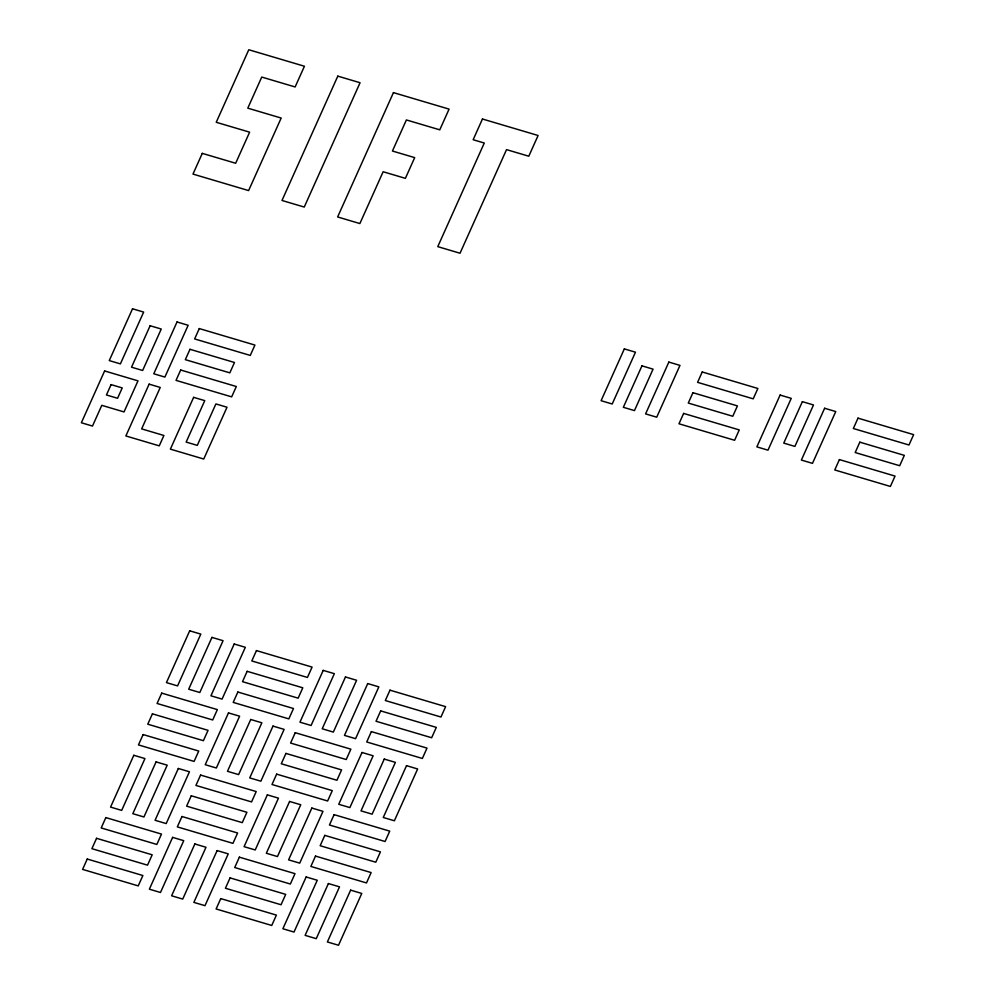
<?xml version="1.0" encoding="UTF-8"?>
<svg xmlns="http://www.w3.org/2000/svg" width="995" height="995" viewBox="0 0 995 995"><rect width="100%" height="100%" fill="white"/><g stroke="black" fill="none" stroke-linecap="round" stroke-linejoin="round"><path stroke-width="1.49" d="M104.612 370.948L81.366 422.763L92.485 426.059L101.788 405.338L124.039 411.93L137.994 380.849L104.612 370.948M132.522 308.786L109.263 360.588L120.395 363.884L143.653 312.082L132.522 308.786M202.283 153.367L192.98 174.088L248.613 190.58L281.175 118.044L247.792 108.156L261.747 77.063L295.129 86.963L304.433 66.242L248.787 49.75L216.238 122.285L249.621 132.173L235.666 163.255L202.283 153.367M111.092 384.617L106.44 394.978L117.572 398.274L122.223 387.913L111.092 384.617M150.121 325.738L131.527 367.192L142.646 370.488L161.252 329.034L150.121 325.738M149.126 384.145L125.867 435.947L159.25 445.847L163.901 435.487L141.651 428.882L160.245 387.441L149.126 384.145M177.023 321.97L153.777 373.784L164.896 377.08L188.154 325.278L177.023 321.97M180.68 370.016L176.028 380.376L231.661 396.868L236.312 386.508L180.68 370.016M189.983 349.295L185.331 359.655L229.833 372.851L234.484 362.491L189.983 349.295M199.286 328.574L194.634 338.934L250.267 355.426L254.919 345.066L199.286 328.574M193.627 397.341L170.381 449.143L203.751 459.031L227.009 407.229L215.89 403.933L197.284 445.374L186.152 442.078L204.759 400.637L193.627 397.341M337.803 76.13L281.995 200.468L304.246 207.059L360.066 82.734L337.803 76.13M393.448 92.622L337.628 216.96L359.879 223.552L383.137 171.749L405.388 178.341L414.691 157.62L392.44 151.029L406.395 119.935L439.778 129.835L449.081 109.114L393.448 92.622M87.249 859.033L82.597 869.394L138.23 885.886L142.882 875.525L87.249 859.033M96.552 838.312L91.901 848.673L147.534 865.165L152.185 854.804L96.552 838.312M105.843 817.591L101.204 827.952L156.837 844.444L161.488 834.084L105.843 817.591M133.815 755.28L110.569 807.094L121.688 810.39L144.947 758.576L133.815 755.28M143.118 734.559L138.467 744.919L194.1 761.411L198.751 751.051L143.118 734.559M152.422 713.838L147.77 724.198L203.403 740.69L208.054 730.33L152.422 713.838M161.725 693.117L157.073 703.477L212.706 719.97L217.358 709.609L161.725 693.117M189.697 630.805L166.439 682.607L177.57 685.903L200.816 634.101L189.697 630.805M156.066 761.884L132.82 813.686L143.939 816.982L167.197 765.18L156.066 761.884M211.947 637.397L188.689 689.212L199.821 692.508L223.067 640.693L211.947 637.397M178.329 768.476L155.071 820.278L166.202 823.574L189.448 771.772L178.329 768.476M234.198 644.001L210.94 695.803L222.072 699.099L245.33 647.297L234.198 644.001M482.451 119.002L473.16 139.723L484.279 143.031L437.775 246.636L460.026 253.24L506.53 149.623L528.793 156.215L538.096 135.494L482.451 119.002M172.608 837.38L149.362 889.182L160.481 892.49L183.739 840.675L172.608 837.38M181.973 816.509L177.321 826.882L232.954 843.362L237.606 833.002L181.973 816.509M191.276 795.789L186.625 806.149L242.258 822.641L246.909 812.281L191.276 795.789M200.58 775.068L195.928 785.428L251.561 801.92L256.212 791.56L200.58 775.068M228.489 712.905L205.231 764.707L216.363 768.003L239.608 716.201L228.489 712.905M237.855 692.035L233.203 702.395L288.836 718.887L293.488 708.527L237.855 692.035M247.146 671.314L242.506 681.674L298.139 698.167L302.791 687.806L247.146 671.314M256.449 650.593L251.797 660.954L307.443 677.446L312.082 667.085L256.449 650.593M194.858 843.971L171.613 895.786L182.732 899.082L205.99 847.267L194.858 843.971M250.74 719.497L227.482 771.299L238.613 774.607L261.859 722.793L250.74 719.497M217.121 850.576L193.863 902.378L204.995 905.674L228.241 853.872L217.121 850.576M272.991 726.089L249.733 777.903L260.864 781.199L284.122 729.385L272.991 726.089M220.766 898.609L216.114 908.97L271.747 925.462L276.399 915.101L220.766 898.609M230.069 877.889L225.417 888.249L281.05 904.741L285.702 894.381L230.069 877.889M239.372 857.168L234.72 867.528L290.353 884.02L295.005 873.66L239.372 857.168M267.344 794.856L244.086 846.658L255.217 849.966L278.463 798.152L267.344 794.856M276.647 774.135L271.996 784.495L327.629 800.987L332.28 790.627L276.647 774.135M285.938 753.414L281.286 763.774L336.932 780.267L341.583 769.906L285.938 753.414M295.241 732.693L290.59 743.054L346.223 759.533L350.874 749.173L295.241 732.693M323.213 670.381L299.955 722.183L311.087 725.479L334.345 673.677L323.213 670.381M289.595 801.448L266.337 853.262L277.468 856.558L300.726 804.756L289.595 801.448M345.464 676.973L322.218 728.775L333.337 732.084L356.596 680.269L345.464 676.973M311.845 808.052L288.587 859.854L299.719 863.15L322.977 811.348L311.845 808.052M367.727 683.565L344.469 735.38L355.588 738.676L378.846 686.873L367.727 683.565M306.137 876.956L282.878 928.758L294.01 932.054L317.256 880.252L306.137 876.956M315.502 856.086L310.85 866.446L366.483 882.938L371.135 872.578L315.502 856.086M324.805 835.365L320.154 845.725L375.787 862.217L380.438 851.857L324.805 835.365M334.096 814.644L329.444 825.004L385.09 841.496L389.741 831.136L334.096 814.644M362.006 752.481L338.748 804.283L349.879 807.579L373.137 755.777L362.006 752.481M371.371 731.611L366.72 741.971L422.353 758.464L427.004 748.103L371.371 731.611M380.675 710.89L376.023 721.251L431.656 737.743L436.308 727.382L380.675 710.89M389.978 690.169L385.326 700.53L440.959 717.022L445.611 706.649L389.978 690.169M328.387 883.548L305.129 935.362L316.261 938.658L339.519 886.843L328.387 883.548M384.257 759.073L361.011 810.875L372.13 814.171L395.388 762.369L384.257 759.073M350.638 890.139L327.38 941.954L338.511 945.25L361.77 893.448L350.638 890.139M406.52 765.665L383.262 817.48L394.381 820.775L417.639 768.961L406.52 765.665M624.338 348.897L601.092 400.699L612.211 403.995L635.469 352.193L624.338 348.897M641.949 365.849L623.343 407.303L634.462 410.599L653.068 369.145L641.949 365.849M668.851 362.08L645.593 413.895L656.725 417.191L679.971 365.389L668.851 362.08M683.627 413.422L678.976 423.783L734.608 440.275L739.26 429.915L683.627 413.422M692.93 392.702L688.279 403.062L732.78 416.258L737.432 405.898L692.93 392.702M702.234 371.981L697.582 382.341L753.215 398.833L757.867 388.473L702.234 371.981M780.117 395.065L756.859 446.867L767.991 450.175L791.249 398.361L780.117 395.065M802.368 401.657L783.761 443.111L794.893 446.407L813.5 404.965L802.368 401.657M824.619 408.261L801.373 460.063L812.492 463.359L835.75 411.557L824.619 408.261M839.407 459.59L834.755 469.963L890.388 486.443L895.04 476.083L839.407 459.59M858.001 418.149L853.349 428.509L908.982 445.001L913.634 434.641L858.001 418.149M859.829 442.166L855.178 452.538L899.691 465.722L904.331 455.362L859.829 442.166"/></g></svg>
